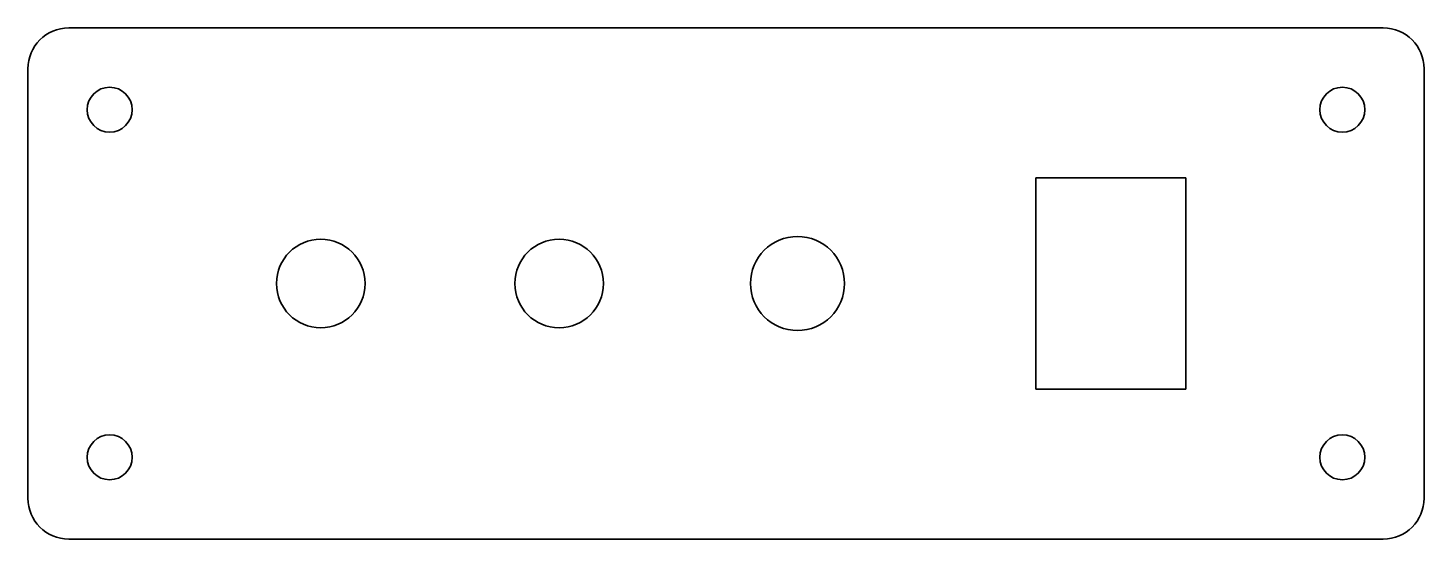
# Model space of a CAD drawing. Header units: millimetres. Extents: x 0 to 205, y 0 to 75.
import ezdxf

# ---------------------------------------------------------------- set-up
doc = ezdxf.new("R2010")
doc.units = ezdxf.units.MM
doc.layers.add('SIMUMAK Visible (ISO)', color=7, linetype='Continuous', lineweight=35)

# ---------------------------------------------------------------- blocks, each defined once
blk = doc.blocks.new('3DF-V016-TCPW001_Sheet_3DF-V016-TCPW001')
at = {"layer": 'SIMUMAK Visible (ISO)'}
for p, q in [((-96.5, 37.5), (96.5, 37.5)), ((-102.5, -31.5), (-102.5, 31.5)), ((102.5, 31.5), (102.5, -31.5)), ((45.5, 15.5), (67.5, 15.5)), ((45.5, -15.5), (45.5, 15.5)), ((67.5, 15.5), (67.5, -15.5)), ((67.5, -15.5), (45.5, -15.5)), ((96.5, -37.5), (-96.5, -37.5))]:
    blk.add_line(p, q, dxfattribs=at)
for centre, radius in [((-90.5, 25.5), 3.3), ((90.5, 25.5), 3.3), ((-59.5, 0), 6.5), ((-24.5, 0), 6.5), ((10.5, 0), 6.9), ((-90.5, -25.5), 3.3), ((90.5, -25.5), 3.3)]:
    blk.add_circle(centre, radius, dxfattribs=at)
at = {"layer": 'SIMUMAK Visible (ISO)', "extrusion": (0, 0, -1)}
for centre, start, end in [((96.5, 31.5), 0, 90), ((-96.5, 31.5), 90, 180), ((96.5, -31.5), 270, 0), ((-96.5, -31.5), 180, 270)]:
    blk.add_arc(centre, 6, start, end, dxfattribs=at)

msp = doc.modelspace()

# ---------------------------------------------------------------- block references
msp.add_blockref('3DF-V016-TCPW001_Sheet_3DF-V016-TCPW001', (102.5, 37.5))

doc.saveas('drawing.dxf')
